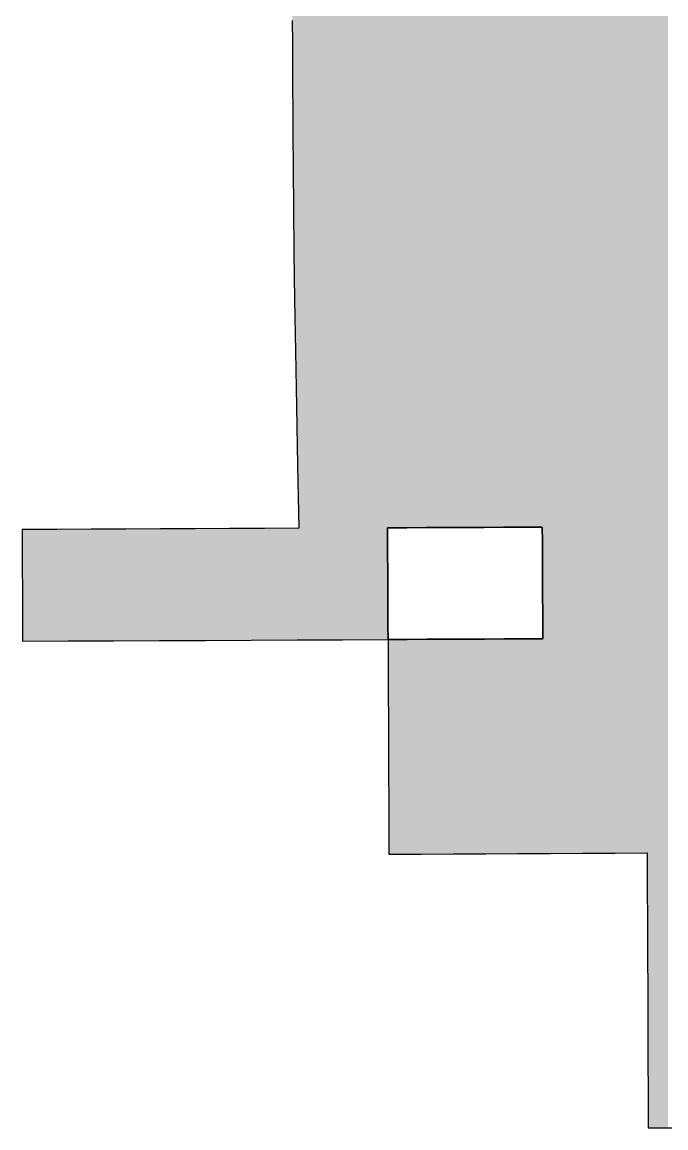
# Model space of a CAD drawing. Extents: x 4.5 to 35.8, y -15.7 to -10.4.
# Drawn here: x 24.373 to 25.971, y -15.459 to -12.713 of the extents above; entities that cross this region are included whole.
import ezdxf

# ---------------------------------------------------------------- set-up
doc = ezdxf.new("R2010")
doc.units = 0
doc.layers.add('LAYER_1', color=7, linetype='CONTINUOUS')

# ---------------------------------------------------------------- blocks, each defined once
blk = doc.blocks.new('*U6')
at = {"layer": 'LAYER_1', "color": 7}
for points in [[(25.9398, -15.4591), (25.9277, -10.6839), (25.9398, -10.6772)], [(25.9662, -15.459), (25.9398, -10.6772), (25.9662, -10.6662)], [(25.9398, -15.4591), (25.9398, -10.6772), (25.9662, -15.459)], [(25.9766, -15.459), (25.9662, -10.6662), (25.9766, -10.6619)], [(25.9662, -15.459), (25.9662, -10.6662), (25.9766, -15.459)], [(25.9246, -14.7765), (25.8445, -10.73), (25.9246, -10.6856)], [(25.925, -14.8618), (25.9246, -10.6856), (25.925, -10.6854)], [(25.9246, -14.7765), (25.9246, -10.6856), (25.925, -14.8618)], [(25.9254, -14.9471), (25.925, -10.6854), (25.9254, -10.6852)], [(25.925, -14.8618), (25.925, -10.6854), (25.9254, -14.9471)], [(25.9258, -15.0325), (25.9254, -10.6852), (25.9258, -10.6849)], [(25.9254, -14.9471), (25.9254, -10.6852), (25.9258, -15.0325)], [(25.9262, -15.1178), (25.9258, -10.6849), (25.9262, -10.6847)], [(25.9258, -15.0325), (25.9258, -10.6849), (25.9262, -15.1178)], [(25.9266, -15.2032), (25.9262, -10.6847), (25.9266, -10.6845)], [(25.9262, -15.1178), (25.9262, -10.6847), (25.9266, -15.2032)], [(25.9269, -15.2885), (25.9266, -10.6845), (25.9269, -10.6843)], [(25.9266, -15.2032), (25.9266, -10.6845), (25.9269, -15.2885)], [(25.9273, -15.3738), (25.9269, -10.6843), (25.9273, -10.6841)], [(25.9269, -15.2885), (25.9269, -10.6843), (25.9273, -15.3738)], [(25.9277, -15.4592), (25.9273, -10.6841), (25.9277, -10.6839)], [(25.9273, -15.3738), (25.9273, -10.6841), (25.9277, -15.4592)], [(25.9277, -15.4592), (25.9277, -10.6839), (25.9398, -15.4591)], [(25.8445, -14.7769), (25.7712, -10.7707), (25.8445, -10.73)], [(25.8445, -14.7769), (25.8445, -10.73), (25.9246, -14.7765)], [(25.7643, -14.7772), (25.6842, -10.8346), (25.7643, -10.7757)], [(25.7712, -14.7772), (25.7643, -10.7757), (25.7712, -10.7707)], [(25.7643, -14.7772), (25.7643, -10.7757), (25.7712, -14.7772)], [(25.7712, -14.7772), (25.7712, -10.7707), (25.8445, -14.7769)], [(25.6842, -14.7776), (25.6657, -10.8482), (25.6842, -10.8346)], [(25.6842, -14.7776), (25.6842, -10.8346), (25.7643, -14.7772)], [(25.6644, -13.9673), (25.6247, -10.8783), (25.6644, -10.8492)], [(25.6646, -14.0019), (25.6644, -10.8492), (25.6646, -10.849)], [(25.6644, -13.9673), (25.6644, -10.8492), (25.6646, -14.0019)], [(25.6647, -14.0366), (25.6646, -10.849), (25.6647, -10.8489)], [(25.6646, -14.0019), (25.6646, -10.849), (25.6647, -14.0366)], [(25.6649, -14.0712), (25.6647, -10.8489), (25.6649, -10.8488)], [(25.6647, -14.0366), (25.6647, -10.8489), (25.6649, -14.0712)], [(25.6651, -14.1059), (25.6649, -10.8488), (25.6651, -10.8487)], [(25.6649, -14.0712), (25.6649, -10.8488), (25.6651, -14.1059)], [(25.6652, -14.1405), (25.6651, -10.8487), (25.6652, -10.8486)], [(25.6651, -14.1059), (25.6651, -10.8487), (25.6652, -14.1405)], [(25.6654, -14.1752), (25.6652, -10.8486), (25.6654, -10.8484)], [(25.6652, -14.1405), (25.6652, -10.8486), (25.6654, -14.1752)], [(25.6655, -14.2099), (25.6654, -10.8484), (25.6655, -10.8483)], [(25.6654, -14.1752), (25.6654, -10.8484), (25.6655, -14.2099)], [(25.6657, -14.2445), (25.6655, -10.8483), (25.6657, -10.8482)], [(25.6655, -14.2099), (25.6655, -10.8483), (25.6657, -14.2445)], [(25.6657, -14.7777), (25.6657, -10.8482), (25.6842, -14.7776)], [(25.6041, -13.9676), (25.5696, -10.9258), (25.6041, -10.8961)], [(25.6164, -13.9675), (25.6041, -10.8961), (25.6164, -10.8855)], [(25.6041, -13.9676), (25.6041, -10.8961), (25.6164, -13.9675)], [(25.6177, -13.9675), (25.6164, -10.8855), (25.6177, -10.8844)], [(25.6164, -13.9675), (25.6164, -10.8855), (25.6177, -13.9675)], [(25.6247, -13.9675), (25.6177, -10.8844), (25.6247, -10.8783)], [(25.6177, -13.9675), (25.6177, -10.8844), (25.6247, -13.9675)], [(25.6247, -13.9675), (25.6247, -10.8783), (25.6644, -13.9673)], [(25.5683, -13.9677), (25.524, -10.965), (25.5683, -10.9269)], [(25.5696, -13.9677), (25.5683, -10.9269), (25.5696, -10.9258)], [(25.5683, -13.9677), (25.5683, -10.9269), (25.5696, -13.9677)], [(25.5696, -13.9677), (25.5696, -10.9258), (25.6041, -13.9676)], [(25.5203, -13.9679), (25.4871, -10.9968), (25.5203, -10.9683)], [(25.5216, -13.9679), (25.5203, -10.9683), (25.5216, -10.9671)], [(25.5203, -13.9679), (25.5203, -10.9683), (25.5216, -13.9679)], [(25.524, -13.9679), (25.5216, -10.9671), (25.524, -10.965)], [(25.5216, -13.9679), (25.5216, -10.9671), (25.524, -13.9679)], [(25.524, -13.9679), (25.524, -10.965), (25.5683, -13.9677)], [(25.4871, -13.9681), (25.4735, -11.0132), (25.4871, -10.9968)], [(25.4871, -13.9681), (25.4871, -10.9968), (25.5203, -13.9679)], [(25.4722, -13.9682), (25.4439, -11.0491), (25.4722, -11.0148)], [(25.4735, -13.9682), (25.4722, -11.0148), (25.4735, -11.0132)], [(25.4722, -13.9682), (25.4722, -11.0148), (25.4735, -13.9682)], [(25.4735, -13.9682), (25.4735, -11.0132), (25.4871, -13.9681)], [(25.4439, -13.9683), (25.4255, -11.0714), (25.4439, -11.0491)], [(25.4439, -13.9683), (25.4439, -11.0491), (25.4722, -13.9682)], [(25.4242, -13.9684), (25.3774, -11.1295), (25.4242, -11.0729)], [(25.4255, -13.9684), (25.4242, -11.0729), (25.4255, -11.0714)], [(25.4242, -13.9684), (25.4242, -11.0729), (25.4255, -13.9684)], [(25.4255, -13.9684), (25.4255, -11.0714), (25.4439, -13.9683)], [(25.3638, -13.9687), (25.3294, -11.2061), (25.3638, -11.148)], [(25.368, -13.9687), (25.3638, -11.148), (25.368, -11.1409)], [(25.3638, -13.9687), (25.3638, -11.148), (25.368, -13.9687)], [(25.3761, -13.9686), (25.368, -11.1409), (25.3761, -11.1311)], [(25.368, -13.9687), (25.368, -11.1409), (25.3761, -13.9686)], [(25.3774, -13.9686), (25.3761, -11.1311), (25.3774, -11.1295)], [(25.3761, -13.9686), (25.3761, -11.1311), (25.3774, -13.9686)], [(25.3774, -13.9686), (25.3774, -11.1295), (25.4242, -13.9684)], [(25.3281, -13.9689), (25.2837, -11.2831), (25.3281, -11.2083)], [(25.3294, -13.9689), (25.3281, -11.2083), (25.3294, -11.2061)], [(25.3281, -13.9689), (25.3281, -11.2083), (25.3294, -13.9689)], [(25.3294, -13.9689), (25.3294, -11.2061), (25.3638, -13.9687)], [(25.2825, -13.9691), (25.2822, -11.2856), (25.2825, -11.2851)], [(25.2828, -13.9691), (25.2825, -11.2851), (25.2828, -11.2846)], [(25.2825, -13.9691), (25.2825, -11.2851), (25.2828, -13.9691)], [(25.2831, -13.9691), (25.2828, -11.2846), (25.2831, -11.2842)], [(25.2828, -13.9691), (25.2828, -11.2846), (25.2831, -13.9691)], [(25.2834, -13.9691), (25.2831, -11.2842), (25.2834, -11.2836)], [(25.2831, -13.9691), (25.2831, -11.2842), (25.2834, -13.9691)], [(25.2837, -13.9691), (25.2834, -11.2836), (25.2837, -11.2831)], [(25.2834, -13.9691), (25.2834, -11.2836), (25.2837, -13.9691)], [(25.2837, -13.9691), (25.2837, -11.2831), (25.3281, -13.9689)], [(25.2674, -14.2464), (25.2596, -11.3292), (25.2674, -11.3105)], [(25.28, -14.2464), (25.2674, -11.3105), (25.28, -11.2893)], [(25.2674, -14.2464), (25.2674, -11.3105), (25.28, -14.2464)], [(25.2802, -13.9691), (25.28, -11.2893), (25.2802, -11.289)], [(25.28, -13.9691), (25.28, -11.2893), (25.2802, -13.9691)], [(25.2803, -13.9691), (25.2802, -11.289), (25.2803, -11.2888)], [(25.2802, -13.9691), (25.2802, -11.289), (25.2803, -13.9691)], [(25.2805, -13.9691), (25.2803, -11.2888), (25.2805, -11.2885)], [(25.2803, -13.9691), (25.2803, -11.2888), (25.2805, -13.9691)], [(25.2807, -13.9691), (25.2805, -11.2885), (25.2807, -11.2882)], [(25.2805, -13.9691), (25.2805, -11.2885), (25.2807, -13.9691)], [(25.2808, -13.9691), (25.2807, -11.2882), (25.2808, -11.2879)], [(25.2807, -13.9691), (25.2807, -11.2882), (25.2808, -13.9691)], [(25.281, -13.9691), (25.2808, -11.2879), (25.281, -11.2876)], [(25.2808, -13.9691), (25.2808, -11.2879), (25.281, -13.9691)], [(25.2812, -13.9691), (25.281, -11.2876), (25.2812, -11.2874)], [(25.281, -13.9691), (25.281, -11.2876), (25.2812, -13.9691)], [(25.2813, -13.9691), (25.2812, -11.2874), (25.2813, -11.2871)], [(25.2812, -13.9691), (25.2812, -11.2874), (25.2813, -13.9691)], [(25.2816, -13.9691), (25.2813, -11.2871), (25.2816, -11.2866)], [(25.2813, -13.9691), (25.2813, -11.2871), (25.2816, -13.9691)], [(25.2819, -13.9691), (25.2816, -11.2866), (25.2819, -11.2861)], [(25.2816, -13.9691), (25.2816, -11.2866), (25.2819, -13.9691)], [(25.2822, -13.9691), (25.2819, -11.2861), (25.2822, -11.2856)], [(25.2819, -13.9691), (25.2819, -11.2861), (25.2822, -13.9691)], [(25.2822, -13.9691), (25.2822, -11.2856), (25.2825, -13.9691)], [(25.2596, -14.2465), (25.2011, -11.3294), (25.2596, -11.3292)], [(25.2011, -14.2467), (25.2011, -11.3294), (25.2596, -14.2465)], [(25.2596, -14.2465), (25.2596, -11.3292), (25.2674, -14.2464)], [(25.2011, -14.2467), (25.1854, -11.5058), (25.2011, -11.4684)], [(25.1854, -14.2468), (25.1679, -11.5668), (25.1854, -11.5058)], [(25.1854, -14.2468), (25.1854, -11.5058), (25.2011, -14.2467)], [(25.1679, -14.2469), (25.1333, -11.6871), (25.1679, -11.5668)], [(25.1679, -14.2469), (25.1679, -11.5668), (25.1854, -14.2468)], [(25.1333, -14.247), (25.1248, -11.7168), (25.1333, -11.6871)], [(25.1333, -14.247), (25.1333, -11.6871), (25.1679, -14.2469)], [(25.1248, -14.2471), (25.122, -11.7266), (25.1248, -11.7168)], [(25.1248, -14.2471), (25.1248, -11.7168), (25.1333, -14.247)], [(25.122, -14.2471), (25.077, -11.973), (25.122, -11.7266)], [(25.122, -14.2471), (25.122, -11.7266), (25.1248, -14.2471)], [(25.077, -14.2473), (25.0596, -12.1518), (25.077, -11.973)], [(25.077, -14.2473), (25.077, -11.973), (25.122, -14.2471)], [(25.0596, -13.9701), (25.0564, -12.1849), (25.0596, -12.1518)], [(25.0596, -14.2474), (25.0596, -12.1518), (25.077, -14.2473)], [(25.0564, -13.8142), (25.0545, -12.2053), (25.0564, -12.1849)], [(25.0564, -13.8142), (25.0564, -12.1849), (25.0596, -13.9701)], [(25.0536, -13.6677), (25.0512, -12.2386), (25.0536, -12.2137)], [(25.0545, -13.7105), (25.0536, -12.2137), (25.0545, -12.2053)], [(25.0536, -13.6677), (25.0536, -12.2137), (25.0545, -13.7105)], [(25.0545, -13.7105), (25.0545, -12.2053), (25.0564, -13.8142)], [(25.0506, -13.4914), (25.0492, -12.2979), (25.0506, -12.245)], [(25.0512, -13.5307), (25.0506, -12.245), (25.0512, -12.2386)], [(25.0506, -13.4914), (25.0506, -12.245), (25.0512, -13.5307)], [(25.0512, -13.5307), (25.0512, -12.2386), (25.0536, -13.6677)], [(25.0492, -13.4032), (25.0475, -12.3605), (25.0492, -12.2979)], [(25.0492, -13.4032), (25.0492, -12.2979), (25.0506, -13.4914)], [(25.0475, -13.2851), (25.0463, -12.4084), (25.0475, -12.3605)], [(25.0475, -13.2851), (25.0475, -12.3605), (25.0492, -13.4032)], [(25.0463, -13.1765), (25.0454, -12.4426), (25.0463, -12.4084)], [(25.0463, -13.1765), (25.0463, -12.4084), (25.0475, -13.2851)], [(25.0448, -12.9877), (25.0446, -12.4735), (25.0448, -12.4637)], [(25.0454, -13.0774), (25.0448, -12.4637), (25.0454, -12.4426)], [(25.0448, -12.9877), (25.0448, -12.4637), (25.0454, -13.0774)], [(25.0454, -13.0774), (25.0454, -12.4426), (25.0463, -13.1765)], [(25.044, -12.8208), (25.0438, -12.5027), (25.044, -12.493)], [(25.0443, -12.8764), (25.044, -12.493), (25.0443, -12.4832)], [(25.044, -12.8208), (25.044, -12.493), (25.0443, -12.8764)], [(25.0446, -12.9321), (25.0443, -12.4832), (25.0446, -12.4735)], [(25.0443, -12.8764), (25.0443, -12.4832), (25.0446, -12.9321)], [(25.0446, -12.9321), (25.0446, -12.4735), (25.0448, -12.9877)], [(25.0438, -12.7652), (25.0435, -12.5125), (25.0438, -12.5027)], [(25.0435, -12.7095), (25.0435, -12.5125), (25.0438, -12.7652)], [(25.0438, -12.7652), (25.0438, -12.5027), (25.044, -12.8208)], [(24.3727, -14.008), (24.3725, -13.9733), (24.3727, -13.9733)], [(24.3727, -14.008), (24.3727, -13.9733), (24.3729, -14.0426)], [(24.3729, -14.0426), (24.3727, -13.9733), (24.3729, -13.9733)], [(24.3729, -14.0426), (24.3729, -13.9733), (24.373, -14.0773)], [(24.373, -14.0773), (24.3729, -13.9733), (24.373, -13.9733)], [(24.373, -14.0773), (24.373, -13.9733), (24.3732, -14.112)], [(24.3732, -14.112), (24.373, -13.9733), (24.3732, -13.9733)], [(24.3732, -14.112), (24.3732, -13.9733), (24.3734, -14.1466)], [(24.3734, -14.1466), (24.3732, -13.9733), (24.3734, -13.9733)], [(24.3734, -14.1466), (24.3734, -13.9733), (24.3735, -14.1813)], [(24.3735, -14.1813), (24.3734, -13.9733), (24.3735, -13.9733)], [(24.3735, -14.1813), (24.3735, -13.9733), (24.3737, -14.2159)], [(24.3737, -14.2159), (24.3735, -13.9733), (24.3737, -13.9733)], [(24.3737, -14.2159), (24.3737, -13.9733), (24.3738, -14.2506)], [(24.3738, -14.2506), (24.3737, -13.9733), (24.3738, -13.9733)], [(24.3738, -14.2506), (24.3738, -13.9733), (24.3845, -14.2505)], [(24.3845, -14.2505), (24.3738, -13.9733), (24.3845, -13.9733)], [(24.4315, -14.2503), (24.3845, -13.9733), (24.4315, -13.973)], [(24.3845, -14.2505), (24.3845, -13.9733), (24.4315, -14.2503)], [(24.4584, -14.2502), (24.4315, -13.973), (24.4584, -13.9729)], [(24.4315, -14.2503), (24.4315, -13.973), (24.4584, -14.2502)], [(24.4873, -14.25), (24.4584, -13.9729), (24.4873, -13.9728)], [(24.4584, -14.2502), (24.4584, -13.9729), (24.4873, -14.25)], [(24.5325, -14.2498), (24.4873, -13.9728), (24.5325, -13.9726)], [(24.4873, -14.25), (24.4873, -13.9728), (24.5325, -14.2498)], [(24.5443, -14.2498), (24.5325, -13.9726), (24.5443, -13.9725)], [(24.5325, -14.2498), (24.5325, -13.9726), (24.5443, -14.2498)], [(24.5719, -14.2496), (24.5443, -13.9725), (24.5719, -13.9724)], [(24.5443, -14.2498), (24.5443, -13.9725), (24.5719, -14.2496)], [(24.6007, -14.2495), (24.5719, -13.9724), (24.6007, -13.9723)], [(24.5719, -14.2496), (24.5719, -13.9724), (24.6007, -14.2495)], [(24.6302, -14.2494), (24.6007, -13.9723), (24.6302, -13.9721)], [(24.6007, -14.2495), (24.6007, -13.9723), (24.6302, -14.2494)], [(24.6806, -14.2491), (24.6302, -13.9721), (24.6806, -13.9719)], [(24.6302, -14.2494), (24.6302, -13.9721), (24.6806, -14.2491)], [(24.7122, -14.249), (24.6806, -13.9719), (24.7122, -13.9718)], [(24.6806, -14.2491), (24.6806, -13.9719), (24.7122, -14.249)], [(24.7141, -14.249), (24.7122, -13.9718), (24.7141, -13.9717)], [(24.7122, -14.249), (24.7122, -13.9718), (24.7141, -14.249)], [(24.7141, -14.249), (24.7141, -13.9717), (24.7161, -14.249)], [(24.7161, -14.249), (24.7141, -13.9717), (24.7161, -13.9717)], [(24.802, -14.2486), (24.7161, -13.9717), (24.802, -13.9713)], [(24.7161, -14.249), (24.7161, -13.9717), (24.802, -14.2486)], [(24.8276, -14.2485), (24.802, -13.9713), (24.8276, -13.9712)], [(24.802, -14.2486), (24.802, -13.9713), (24.8276, -14.2485)], [(24.8276, -14.2485), (24.8276, -13.9712), (24.8287, -14.2485)], [(24.8287, -14.2485), (24.8276, -13.9712), (24.8287, -13.9712)], [(24.8526, -14.2483), (24.8287, -13.9712), (24.8526, -13.9711)], [(24.8287, -14.2485), (24.8287, -13.9712), (24.8526, -14.2483)], [(24.8879, -14.2482), (24.8526, -13.9711), (24.8879, -13.9709)], [(24.8526, -14.2483), (24.8526, -13.9711), (24.8879, -14.2482)], [(24.941, -14.2479), (24.8879, -13.9709), (24.941, -13.9707)], [(24.8879, -14.2482), (24.8879, -13.9709), (24.941, -14.2479)], [(24.9738, -14.2478), (24.941, -13.9707), (24.9738, -13.9705)], [(24.941, -14.2479), (24.941, -13.9707), (24.9738, -14.2478)], [(24.9738, -14.2478), (24.9738, -13.9705), (24.9767, -14.2478)], [(24.9767, -14.2478), (24.9738, -13.9705), (24.9767, -13.9705)], [(24.9929, -14.2477), (24.9767, -13.9705), (24.9929, -13.9704)], [(24.9767, -14.2478), (24.9767, -13.9705), (24.9929, -14.2477)], [(25.0427, -14.2475), (24.9929, -13.9704), (25.0427, -13.9702)], [(24.9929, -14.2477), (24.9929, -13.9704), (25.0427, -14.2475)], [(25.0427, -14.2475), (25.0427, -13.9702), (25.043, -14.2475)], [(25.043, -14.2475), (25.0427, -13.9702), (25.043, -13.9702)], [(25.043, -14.2475), (25.043, -13.9702), (25.0432, -14.2475)], [(25.0432, -14.2475), (25.043, -13.9702), (25.0432, -13.9702)], [(25.0432, -14.2475), (25.0432, -13.9702), (25.0435, -14.2475)], [(25.0435, -14.2475), (25.0432, -13.9702), (25.0435, -13.9702)], [(25.0435, -14.2475), (25.0435, -13.9702), (25.0438, -14.2475)], [(25.0438, -14.2475), (25.0435, -13.9702), (25.0438, -13.9702)], [(25.0438, -14.2475), (25.0438, -13.9702), (25.044, -14.2475)], [(25.044, -14.2475), (25.0438, -13.9702), (25.044, -13.9702)], [(25.044, -14.2475), (25.044, -13.9702), (25.0443, -14.2475)], [(25.0443, -14.2475), (25.044, -13.9702), (25.0443, -13.9702)], [(25.0443, -14.2475), (25.0443, -13.9702), (25.0446, -14.2475)], [(25.0446, -14.2475), (25.0443, -13.9702), (25.0446, -13.9702)], [(25.0446, -14.2475), (25.0446, -13.9702), (25.0448, -14.2475)], [(25.0448, -14.2475), (25.0446, -13.9702), (25.0448, -13.9702)], [(25.0448, -14.2475), (25.0448, -13.9702), (25.0454, -14.2474)], [(25.0454, -14.2474), (25.0448, -13.9702), (25.0454, -13.9702)], [(25.0454, -14.2474), (25.0454, -13.9702), (25.0463, -14.2474)], [(25.0463, -14.2474), (25.0454, -13.9702), (25.0463, -13.9702)], [(25.0463, -14.2474), (25.0463, -13.9702), (25.0475, -14.2474)], [(25.0475, -14.2474), (25.0463, -13.9702), (25.0475, -13.9702)], [(25.0475, -14.2474), (25.0475, -13.9702), (25.0492, -14.2474)], [(25.0492, -14.2474), (25.0475, -13.9702), (25.0492, -13.9702)], [(25.0492, -14.2474), (25.0492, -13.9702), (25.0506, -14.2474)], [(25.0506, -14.2474), (25.0492, -13.9702), (25.0506, -13.9702)], [(25.0506, -14.2474), (25.0506, -13.9702), (25.0512, -14.2474)], [(25.0512, -14.2474), (25.0506, -13.9702), (25.0512, -13.9702)], [(25.0512, -14.2474), (25.0512, -13.9702), (25.0536, -14.2474)], [(25.0536, -14.2474), (25.0512, -13.9702), (25.0536, -13.9702)], [(25.0536, -14.2474), (25.0536, -13.9702), (25.0545, -14.2474)], [(25.0545, -14.2474), (25.0536, -13.9702), (25.0545, -13.9702)], [(25.0545, -14.2474), (25.0545, -13.9702), (25.0564, -14.2474)], [(25.0564, -14.2474), (25.0545, -13.9702), (25.0564, -13.9702)], [(25.0596, -14.2474), (25.0564, -13.9702), (25.0596, -13.9701)], [(25.0564, -14.2474), (25.0564, -13.9702), (25.0596, -14.2474)], [(25.28, -14.2464), (25.28, -13.9691), (25.2802, -14.2464)], [(25.2802, -14.2464), (25.28, -13.9691), (25.2802, -14.0038)], [(25.2802, -14.2464), (25.2802, -14.0038), (25.2803, -14.2464)], [(25.2803, -14.2464), (25.2802, -14.0038), (25.2803, -14.0384)], [(25.2803, -14.2464), (25.2803, -14.0384), (25.2805, -14.2464)], [(25.2805, -14.2464), (25.2803, -14.0384), (25.2805, -14.0731)], [(25.2805, -14.2464), (25.2805, -14.0731), (25.2807, -14.2464)], [(25.2807, -14.2464), (25.2805, -14.0731), (25.2807, -14.1077)], [(25.2807, -14.2464), (25.2807, -14.1077), (25.2808, -14.2464)], [(25.2808, -14.2464), (25.2807, -14.1077), (25.2808, -14.1424)], [(25.2808, -14.2464), (25.2808, -14.1424), (25.281, -14.2464)], [(25.281, -14.2464), (25.2808, -14.1424), (25.281, -14.177)], [(25.281, -14.2464), (25.281, -14.177), (25.2812, -14.2464)], [(25.2812, -14.2464), (25.281, -14.177), (25.2812, -14.2117)], [(25.2812, -14.2464), (25.2812, -14.2117), (25.2813, -14.2464)], [(25.2816, -14.313), (25.2813, -14.2464), (25.2816, -14.2464)], [(25.2819, -14.3796), (25.2816, -14.2464), (25.2819, -14.2463)], [(25.2816, -14.313), (25.2816, -14.2464), (25.2819, -14.3796)], [(25.2819, -14.3796), (25.2819, -14.2463), (25.2822, -14.4463)], [(25.2822, -14.4463), (25.2819, -14.2463), (25.2822, -14.2463)], [(25.2822, -14.4463), (25.2822, -14.2463), (25.2825, -14.5129)], [(25.2825, -14.5129), (25.2822, -14.2463), (25.2825, -14.2463)], [(25.2825, -14.5129), (25.2825, -14.2463), (25.2828, -14.5796)], [(25.2828, -14.5796), (25.2825, -14.2463), (25.2828, -14.2463)], [(25.2828, -14.5796), (25.2828, -14.2463), (25.2831, -14.6462)], [(25.2831, -14.6462), (25.2828, -14.2463), (25.2831, -14.2463)], [(25.2831, -14.6462), (25.2831, -14.2463), (25.2834, -14.7129)], [(25.2834, -14.7129), (25.2831, -14.2463), (25.2834, -14.2463)], [(25.2834, -14.7129), (25.2834, -14.2463), (25.2837, -14.7795)], [(25.2837, -14.7795), (25.2834, -14.2463), (25.2837, -14.2463)], [(25.3281, -14.7793), (25.2837, -14.2463), (25.3281, -14.2461)], [(25.2837, -14.7795), (25.2837, -14.2463), (25.3281, -14.7793)], [(25.3281, -14.7793), (25.3281, -14.2461), (25.3294, -14.7793)], [(25.3294, -14.7793), (25.3281, -14.2461), (25.3294, -14.2461)], [(25.3638, -14.7792), (25.3294, -14.2461), (25.3638, -14.2459)], [(25.3294, -14.7793), (25.3294, -14.2461), (25.3638, -14.7792)], [(25.3638, -14.7792), (25.3638, -14.2459), (25.368, -14.7791)], [(25.368, -14.7791), (25.3638, -14.2459), (25.368, -14.2459)], [(25.368, -14.7791), (25.368, -14.2459), (25.3761, -14.7791)], [(25.3761, -14.7791), (25.368, -14.2459), (25.3761, -14.2459)], [(25.3761, -14.7791), (25.3761, -14.2459), (25.3774, -14.7791)], [(25.3774, -14.7791), (25.3761, -14.2459), (25.3774, -14.2459)], [(25.4242, -14.7789), (25.3774, -14.2459), (25.4242, -14.2457)], [(25.3774, -14.7791), (25.3774, -14.2459), (25.4242, -14.7789)], [(25.4242, -14.7789), (25.4242, -14.2457), (25.4255, -14.7789)], [(25.4255, -14.7789), (25.4242, -14.2457), (25.4255, -14.2457)], [(25.4439, -14.7788), (25.4255, -14.2457), (25.4439, -14.2456)], [(25.4255, -14.7789), (25.4255, -14.2457), (25.4439, -14.7788)], [(25.4722, -14.7786), (25.4439, -14.2456), (25.4722, -14.2454)], [(25.4439, -14.7788), (25.4439, -14.2456), (25.4722, -14.7786)], [(25.4722, -14.7786), (25.4722, -14.2454), (25.4735, -14.7786)], [(25.4735, -14.7786), (25.4722, -14.2454), (25.4735, -14.2454)], [(25.4735, -14.7786), (25.4735, -14.2454), (25.4871, -14.7786)], [(25.4871, -14.7786), (25.4735, -14.2454), (25.4871, -14.2454)], [(25.5203, -14.7784), (25.4871, -14.2454), (25.5203, -14.2452)], [(25.4871, -14.7786), (25.4871, -14.2454), (25.5203, -14.7784)], [(25.5203, -14.7784), (25.5203, -14.2452), (25.5216, -14.7784)], [(25.5216, -14.7784), (25.5203, -14.2452), (25.5216, -14.2452)], [(25.5216, -14.7784), (25.5216, -14.2452), (25.524, -14.7784)], [(25.524, -14.7784), (25.5216, -14.2452), (25.524, -14.2452)], [(25.5683, -14.7782), (25.524, -14.2452), (25.5683, -14.245)], [(25.524, -14.7784), (25.524, -14.2452), (25.5683, -14.7782)], [(25.5683, -14.7782), (25.5683, -14.245), (25.5696, -14.7782)], [(25.5696, -14.7782), (25.5683, -14.245), (25.5696, -14.245)], [(25.6041, -14.778), (25.5696, -14.245), (25.6041, -14.2448)], [(25.5696, -14.7782), (25.5696, -14.245), (25.6041, -14.778)], [(25.6164, -14.778), (25.6041, -14.2448), (25.6164, -14.2447)], [(25.6041, -14.778), (25.6041, -14.2448), (25.6164, -14.778)], [(25.6164, -14.778), (25.6164, -14.2447), (25.6177, -14.778)], [(25.6177, -14.778), (25.6164, -14.2447), (25.6177, -14.2447)], [(25.6177, -14.778), (25.6177, -14.2447), (25.6247, -14.7779)], [(25.6247, -14.7779), (25.6177, -14.2447), (25.6247, -14.2447)], [(25.6644, -14.7777), (25.6247, -14.2447), (25.6644, -14.2445)], [(25.6247, -14.7779), (25.6247, -14.2447), (25.6644, -14.7777)], [(25.6644, -14.7777), (25.6644, -14.2445), (25.6646, -14.7777)], [(25.6646, -14.7777), (25.6644, -14.2445), (25.6646, -14.2445)], [(25.6646, -14.7777), (25.6646, -14.2445), (25.6647, -14.7777)], [(25.6647, -14.7777), (25.6646, -14.2445), (25.6647, -14.2445)], [(25.6647, -14.7777), (25.6647, -14.2445), (25.6649, -14.7777)], [(25.6649, -14.7777), (25.6647, -14.2445), (25.6649, -14.2445)], [(25.6649, -14.7777), (25.6649, -14.2445), (25.6651, -14.7777)], [(25.6651, -14.7777), (25.6649, -14.2445), (25.6651, -14.2445)], [(25.6651, -14.7777), (25.6651, -14.2445), (25.6652, -14.7777)], [(25.6652, -14.7777), (25.6651, -14.2445), (25.6652, -14.2445)], [(25.6652, -14.7777), (25.6652, -14.2445), (25.6654, -14.7777)], [(25.6654, -14.7777), (25.6652, -14.2445), (25.6654, -14.2445)], [(25.6654, -14.7777), (25.6654, -14.2445), (25.6655, -14.7777)], [(25.6655, -14.7777), (25.6654, -14.2445), (25.6655, -14.2445)], [(25.6655, -14.7777), (25.6655, -14.2445), (25.6657, -14.7777)], [(25.6657, -14.7777), (25.6655, -14.2445), (25.6657, -14.2445)]]:
    blk.add_solid(points, dxfattribs=at)
blk = doc.blocks.new('BLOCK_2')
at = {"layer": 'LAYER_1'}
for points in [[(25.0435, -12.7095), (25.0438, -12.7652), (25.044, -12.8208), (25.0443, -12.8764), (25.0446, -12.9321), (25.0448, -12.9877), (25.0454, -13.0774), (25.0463, -13.1765), (25.0475, -13.2851), (25.0492, -13.4032), (25.0512, -13.5307), (25.0536, -13.6677), (25.0564, -13.8142), (25.0596, -13.9701), (24.9738, -13.9705), (24.8879, -13.9709), (24.802, -13.9713), (24.7161, -13.9717), (24.6302, -13.9721), (24.5443, -13.9725), (24.4584, -13.9729), (24.3725, -13.9733), (24.3727, -14.008), (24.3729, -14.0426), (24.373, -14.0773), (24.3732, -14.112), (24.3734, -14.1466), (24.3735, -14.1813), (24.3737, -14.2159), (24.3738, -14.2506), (24.4873, -14.25), (24.6007, -14.2495), (24.7141, -14.249), (24.8276, -14.2485), (24.941, -14.2479), (25.0545, -14.2474), (25.1679, -14.2469), (25.2813, -14.2464), (25.2812, -14.2117), (25.281, -14.177), (25.2808, -14.1424), (25.2807, -14.1077), (25.2805, -14.0731), (25.2803, -14.0384), (25.2802, -14.0038), (25.28, -13.9691), (25.3281, -13.9689), (25.3761, -13.9686), (25.4242, -13.9684), (25.4722, -13.9682), (25.5203, -13.9679), (25.5683, -13.9677), (25.6164, -13.9675), (25.6644, -13.9673), (25.6646, -14.0019), (25.6647, -14.0366), (25.6649, -14.0712), (25.6651, -14.1059), (25.6652, -14.1405), (25.6654, -14.1752), (25.6655, -14.2099), (25.6657, -14.2445), (25.6177, -14.2447), (25.5696, -14.245), (25.5216, -14.2452), (25.4735, -14.2454), (25.4255, -14.2457), (25.3774, -14.2459), (25.3294, -14.2461), (25.2813, -14.2464), (25.2816, -14.313), (25.2819, -14.3796), (25.2822, -14.4463), (25.2825, -14.5129), (25.2828, -14.5796), (25.2831, -14.6462), (25.2834, -14.7129), (25.2837, -14.7795), (25.3638, -14.7792), (25.4439, -14.7788), (25.524, -14.7784), (25.6041, -14.778), (25.6842, -14.7776), (25.7643, -14.7772), (25.8445, -14.7769), (25.9246, -14.7765), (25.925, -14.8618), (25.9254, -14.9471), (25.9258, -15.0325), (25.9262, -15.1178), (25.9266, -15.2032), (25.9269, -15.2885), (25.9273, -15.3738), (25.9277, -15.4592), (25.9662, -15.459), (26.0047, -15.4588)], [(25.3774, -14.2459), (25.4255, -14.2457), (25.4735, -14.2454), (25.5216, -14.2452), (25.5696, -14.245), (25.6177, -14.2447), (25.6657, -14.2445), (25.6655, -14.2099), (25.6654, -14.1752), (25.6652, -14.1405), (25.6651, -14.1059), (25.6649, -14.0712), (25.6647, -14.0366), (25.6646, -14.0019), (25.6644, -13.9673), (25.6164, -13.9675), (25.5683, -13.9677), (25.5203, -13.9679), (25.4722, -13.9682), (25.4242, -13.9684), (25.3761, -13.9686), (25.3281, -13.9689), (25.28, -13.9691), (25.2802, -14.0038), (25.2803, -14.0384), (25.2805, -14.0731), (25.2807, -14.1077), (25.2808, -14.1424), (25.281, -14.177), (25.2812, -14.2117), (25.2813, -14.2464), (25.3294, -14.2461), (25.3774, -14.2459)]]:
    blk.add_lwpolyline(points, dxfattribs=at)
at = {"layer": 'LAYER_1', "color": 7}
blk.add_blockref('*U6', (0, 0), dxfattribs=at)

msp = doc.modelspace()

# ---------------------------------------------------------------- block references
at = {"layer": 'LAYER_1'}
msp.add_blockref('BLOCK_2', (0, 0), dxfattribs=at)

doc.saveas('drawing.dxf')
